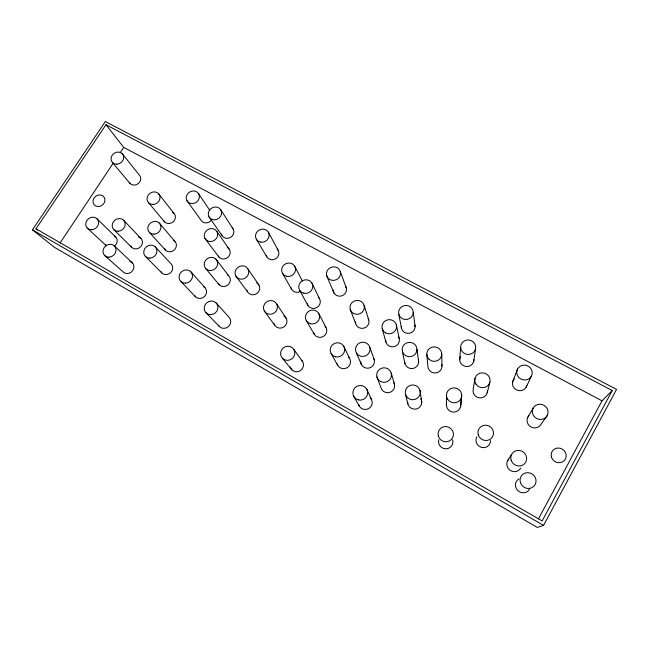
<?xml version="1.0" encoding="UTF-8"?>
<svg xmlns="http://www.w3.org/2000/svg" width="649" height="649" viewBox="0 0 649 649"><rect width="100%" height="100%" fill="white"/><g stroke="black" fill="none" stroke-linecap="round" stroke-linejoin="round"><path stroke-width="0.97" d="M446.398 405.09L446.471 395.346M459.695 359.765L460.603 347.288M460.547 406.874L461.52 397.22M460.749 405.057L461.731 395.282M473.721 361.404L475.522 348.992A7.569 7.261 8.7 0 0 466.014 340.222A7.569 7.261 8.7 0 0 462.964 352.423A7.569 7.261 8.7 0 0 475.522 348.992M474.987 378.391L473.21 389.149A7.236 6.969 19.3 0 0 479.481 397.886A7.236 6.969 19.3 0 0 487.423 390.893M487.237 392.702L489.914 382.139M512.613 381.937L517.61 368.875M526.169 387.185L531.361 376.209A7.804 7.399 18.9 0 0 524.157 365.111A7.804 7.399 18.9 0 0 517.926 376.331A7.804 7.399 18.9 0 0 531.361 376.209M543.538 525.398L616.55 389.408L105.341 121.533L32.45 229.827L54.459 247.334L537.372 527.467L543.538 525.398L32.45 229.827M538.459 518.843L602.021 400.814L612.242 390.544L105.974 124.738L35.987 228.797L37.545 230.046M612.242 390.544L542.15 520.944L35.987 228.797M527.848 417.169L533.194 408.034M507.615 460.636L511.696 454.251M60.049 243.01L113.096 163.329M120.357 152.426L123.708 147.396L105.974 124.738M547.196 415.644A7.966 7.545 26.2 0 1 533.551 415.685A7.966 7.545 26.2 0 1 539.83 404.222A7.966 7.545 26.2 0 1 547.196 415.644L540.974 424.357A7.48 7.098 27.7 0 1 530.16 426.466A7.48 7.098 27.7 0 1 528.959 415.685M123.708 147.396L602.021 400.814M104.53 255.398L123.067 271.866A6.466 5.833 -42.1 0 0 132.883 270.357A6.466 5.833 -42.1 0 0 129.816 261.474M87.209 228.075L106.468 245.833A6.393 5.711 -41 0 1 105.609 244.616M114.484 246.012L132.461 262.983M97.074 218.835L115.782 237.072M113.729 229.535L131.658 247.31M145.319 256.355L161.755 272.896M205.952 312.721L219.419 326.536M180.738 281.35L195.43 296.723M123.61 220.246L140.979 238.499M155.306 246.904L171.174 263.94A6.498 5.93 -40 0 1 169.965 273.229A6.498 5.93 -40 0 1 160.847 271.639M149.4 232.439L165.511 250.173M216.149 302.929L229.024 317.28A6.668 6.263 -41.1 0 1 227.945 326.966A6.668 6.263 -41.1 0 1 218.453 325.222M190.822 271.728L204.93 287.621M159.313 223.078L174.865 241.306M112.52 162.623L130.141 183.57M148.613 202.78L164.619 221.958M205.887 268.743L219.184 284.83M282.485 358.337L291.888 369.873M122.19 153.618L139.284 175.019A6.271 5.549 -35.9 0 1 138.026 183.756A6.271 5.549 -35.9 0 1 129.281 182.401M158.429 193.548L173.883 213.197M215.939 259.138L228.667 275.736M204.979 238.475L219.151 257.329M235.814 275.979L247.537 291.766M264.273 310.936L274.551 324.979M293.956 349.665A7.244 6.969 -38.4 0 1 287.507 360.365A7.244 6.969 -38.4 0 1 281.593 349.835A7.244 6.969 -38.4 0 1 293.956 349.665L302.685 361.696M186.904 200.63L200.922 220.035A6.425 5.841 -33.4 0 0 206.171 222.875A6.425 5.841 -33.4 0 0 211.744 219.678M216.936 231.62A6.896 6.312 -34.2 0 1 210.641 241.558A6.896 6.312 -34.2 0 1 205.319 232.001A6.896 6.312 -34.2 0 1 216.936 231.62L229.503 249.597M208.994 216.798L221.926 235.482M247.975 269.002A7.017 6.531 -34.3 0 1 241.639 279.192A7.017 6.531 -34.3 0 1 236.098 269.319A7.017 6.531 -34.3 0 1 247.975 269.002L259.016 285.179M198.675 193.881A6.79 6.125 -33.3 0 1 192.445 203.591A6.79 6.125 -33.3 0 1 187.269 194.335A6.79 6.125 -33.3 0 1 198.675 193.881L209.83 210.357M276.62 303.846A7.123 6.741 -34.4 0 1 270.244 314.27A7.123 6.741 -34.4 0 1 264.5 304.105A7.123 6.741 -34.4 0 1 276.62 303.846L286.201 318.294M220.879 209.984A6.847 6.239 -32.5 0 1 214.632 219.816A6.847 6.239 -32.5 0 1 209.319 210.406A6.847 6.239 -32.5 0 1 220.879 209.984L233.161 229.04M256.282 239.108L266.771 256.826M306.263 320.574L314.23 334.194M282.461 273.237L291.628 289.292M353.827 396.49L359.222 406.031M331.104 353.494L337.731 365.387M268.345 232.188L278.17 250.287M299.578 290.119L307.853 305.338M318.732 313.41L325.985 327.437M294.703 266.212L302.296 280.928M311.926 283.037L319.495 298.654M343.751 346.225L349.641 358.54M366.685 389.1L371.317 399.078M356.35 352.805L361.534 364.779M326.625 275.517L334.008 293.113M350.192 309.281L355.66 323.6M376.907 376.988L380.931 387.656A6.985 6.871 -6.8 0 0 390.365 392.191A6.985 6.871 -6.8 0 0 393.716 382.366M340.352 271.671A7.131 6.741 -22.1 0 1 331.582 280.222A7.131 6.741 -22.1 0 1 328.548 268.937A7.131 6.741 -22.1 0 1 340.352 271.671L346.315 287.961M369.889 347.507A7.334 7.131 -18.8 0 1 360.714 356.196A7.334 7.131 -18.8 0 1 357.745 344.213A7.334 7.131 -18.8 0 1 369.889 347.507L374.286 359.806M364.13 305.419A7.236 6.936 -18.8 0 1 355.271 314.132A7.236 6.936 -18.8 0 1 352.091 302.548A7.236 6.936 -18.8 0 1 364.13 305.419L368.802 319.981M391.233 373.11L394.414 384.021M382.212 328.654L385.879 341.999M405.511 394.292L407.872 404.035M396.352 324.768L399.2 338.356M402.412 351.474L404.927 363.61M398.843 314.4L401.544 328.556M420.008 390.398L421.777 402.185M416.991 349.438A7.423 7.204 -3.4 0 1 405.925 355.83A7.423 7.204 -3.4 0 1 405.795 343.353A7.423 7.204 -3.4 0 1 416.991 349.438L418.654 361.72M413.251 312.323A7.342 7.042 -7.7 0 1 402.315 318.643A7.342 7.042 -7.7 0 1 402.193 306.442A7.342 7.042 -7.7 0 1 413.251 312.323L415.117 326.625M426.774 354.167L427.869 366.198A7.058 6.847 6.3 0 0 435.95 372.932A7.058 6.847 6.3 0 0 441.693 364.3M441.766 354.005L441.969 366.077M420.787 398.705A7.082 6.969 11.9 0 1 416.601 408.951A7.082 6.969 11.9 0 1 407.621 402.234M398.494 336.75A6.904 6.693 -9.4 0 1 394.349 346.639A6.904 6.693 -9.4 0 1 385.644 340.271M283.848 315.958A6.717 6.393 -34.7 0 1 284.254 326.739A6.717 6.393 -34.7 0 1 273.943 323.421M227.28 247.407A6.514 6.011 -34.4 0 1 228.148 257.093A6.514 6.011 -34.4 0 1 218.21 256.079M490.579 440.484A7.39 7.131 32.2 0 1 481.582 447.429A7.39 7.131 32.2 0 1 476.828 436.842M348.57 357.161A6.871 6.693 -26.6 0 1 347.053 367.772A6.871 6.693 -26.6 0 1 337.066 363.773M256.72 282.915A6.62 6.206 -34.5 0 1 257.036 293.429A6.62 6.206 -34.5 0 1 246.944 290.249M172.666 212.296A6.385 5.76 -36.1 0 1 173.34 221.666A6.385 5.76 -36.1 0 1 163.718 220.749M345.657 286.42A6.725 6.401 -21.7 0 1 341.496 295.96A6.725 6.401 -21.7 0 1 333.164 289.908M300.568 291.442A6.66 6.295 -28.6 0 1 291.02 287.767M203.664 286.647A6.579 6.101 -39.8 0 1 204.459 296.536A6.579 6.101 -39.8 0 1 194.489 295.441M526.826 385.482A7.334 6.969 20.5 0 1 516.328 389.822A7.334 6.969 20.5 0 1 514.365 378.789M114.597 236.163A6.393 5.711 -41 0 1 115.092 245.582M301.647 360.325A6.831 6.595 -39.1 0 1 300 370.871A6.831 6.595 -39.1 0 1 290.225 366.888M529.576 489.168A7.658 7.277 39.8 0 1 517.837 490.595A7.658 7.277 39.8 0 1 518.908 478.905M452.669 439.811A7.285 7.115 34.1 0 1 445.863 448.832A7.285 7.115 34.1 0 1 438.708 439.771M277.18 249.029A6.571 6.125 -29.5 0 1 275.533 258.878A6.571 6.125 -29.5 0 1 266.179 255.341M414.857 324.906A6.912 6.66 -6.1 0 1 409.162 333.343A6.912 6.66 -6.1 0 1 401.293 326.836M520.782 468.067A7.561 7.22 36.5 0 1 509.895 470.152A7.561 7.22 36.5 0 1 508.743 459.127M370.214 397.65A6.977 6.904 -23.5 0 1 368.737 408.554A6.977 6.904 -23.5 0 1 358.54 404.368M232.212 227.807A6.474 5.946 -32.6 0 1 230.46 237.461A6.474 5.946 -32.6 0 1 221.366 234.029M138.342 237.023A6.417 5.776 -39.8 0 1 140.922 246.45A6.417 5.776 -39.8 0 1 130.773 246.085M324.938 326.098A6.782 6.522 -28.8 0 1 323.372 336.482A6.782 6.522 -28.8 0 1 313.589 332.613M460.457 403.232A7.196 7.001 20.6 0 1 453.724 412.115A7.196 7.001 20.6 0 1 446.609 403.272M368.129 318.399A6.823 6.571 -18 0 1 363.959 328.143A6.823 6.571 -18 0 1 355.441 321.904M473.916 359.627A7.123 6.847 10.8 0 1 465.138 366.352A7.123 6.847 10.8 0 1 460.571 356.333M227.385 274.77A6.579 6.109 -36.7 0 1 228.253 284.627A6.579 6.109 -36.7 0 1 218.226 283.548M418.394 359.96A6.993 6.806 -1 0 1 412.642 368.535A6.993 6.806 -1 0 1 404.676 361.85M373.637 358.167A6.904 6.741 -17.6 0 1 369.208 368.032A6.904 6.741 -17.6 0 1 360.706 361.396M318.464 297.339A6.717 6.393 -27.2 0 1 316.89 307.545A6.717 6.393 -27.2 0 1 307.22 303.797M173.632 240.373A6.449 5.865 -38 0 1 174.321 249.922A6.449 5.865 -38 0 1 164.603 248.94M551.52 457.245A7.666 7.22 33.3 0 0 564.273 460.595A7.666 7.22 33.3 0 0 560.265 448.281A7.666 7.22 33.3 0 0 551.52 457.245M98.461 206.585A6.287 5.541 -39 0 0 104.392 197.612A6.287 5.541 -39 0 0 94.024 198.026A6.287 5.541 -39 0 0 98.461 206.585M407.507 397.626A7.528 7.39 7.1 0 0 420.057 394.227A7.528 7.39 7.1 0 0 410.736 385.23A7.528 7.39 7.1 0 0 407.507 397.626M385.652 332.921A7.334 7.074 -10.9 0 0 396.604 326.601A7.334 7.074 -10.9 0 0 385.595 320.655A7.334 7.074 -10.9 0 0 385.652 332.921M149.887 258.132A6.879 6.222 -39.7 0 0 156.263 248.218A6.879 6.222 -39.7 0 0 144.824 248.567A6.879 6.222 -39.7 0 0 149.887 258.132M478.264 434.83A7.869 7.585 30.2 0 0 491.407 438.278A7.869 7.585 30.2 0 0 487.513 425.46A7.869 7.585 30.2 0 0 478.264 434.83M335.484 356.78A7.293 7.074 -26.8 0 0 344.457 347.937A7.293 7.074 -26.8 0 0 332.361 344.911A7.293 7.074 -26.8 0 0 335.484 356.78M153.099 204.459A6.75 6.036 -35.9 0 0 159.37 194.805A6.75 6.036 -35.9 0 0 148.118 195.252A6.75 6.036 -35.9 0 0 153.099 204.459M475.928 384.046A7.699 7.399 17.1 0 0 489.2 383.94A7.699 7.399 17.1 0 0 482.215 372.859A7.699 7.399 17.1 0 0 475.928 384.046M429.062 359.295A7.496 7.253 3.7 0 0 441.539 355.887A7.496 7.253 3.7 0 0 432.21 347.118A7.496 7.253 3.7 0 0 429.062 359.295M286.623 276.287A7.058 6.628 -28.6 0 0 295.36 267.81A7.058 6.628 -28.6 0 0 283.791 265.108A7.058 6.628 -28.6 0 0 286.623 276.287M185.411 283.183A6.969 6.409 -39.4 0 0 191.812 273.075A6.969 6.409 -39.4 0 0 180.146 273.383A6.969 6.409 -39.4 0 0 185.411 283.183M520.409 482.564A8.169 7.756 38.7 0 0 533.949 486.231A8.169 7.756 38.7 0 0 529.795 472.951A8.169 7.756 38.7 0 0 520.409 482.564M91.606 229.778A6.758 5.979 -40.7 0 0 97.975 220.108A6.758 5.979 -40.7 0 0 86.869 220.506A6.758 5.979 -40.7 0 0 91.606 229.778M438.359 436.12A7.747 7.569 31 0 0 451.306 439.551A7.747 7.569 31 0 0 447.607 426.815A7.747 7.569 31 0 0 438.359 436.12M260.338 242.053A6.952 6.433 -29.5 0 0 268.97 233.745A6.952 6.433 -29.5 0 0 257.645 231.182A6.952 6.433 -29.5 0 0 260.338 242.053M109 257.158A6.839 6.117 -41.7 0 0 115.408 247.318A6.839 6.117 -41.7 0 0 104.132 247.667A6.839 6.117 -41.7 0 0 109 257.158M116.877 164.213A6.62 5.8 -35.8 0 0 123.099 154.827A6.62 5.8 -35.8 0 0 112.123 155.338A6.62 5.8 -35.8 0 0 116.877 164.213M511.136 460.19A8.056 7.683 35.1 0 0 524.538 463.759A8.056 7.683 35.1 0 0 520.457 450.674A8.056 7.683 35.1 0 0 511.136 460.19M358.321 399.906A7.415 7.309 -24.7 0 0 367.415 390.868A7.415 7.309 -24.7 0 0 355.052 387.664A7.415 7.309 -24.7 0 0 358.321 399.906M210.73 314.635A7.066 6.587 -40.6 0 0 217.172 304.316A7.066 6.587 -40.6 0 0 205.279 304.568A7.066 6.587 -40.6 0 0 210.73 314.635M118.183 231.255A6.782 6.044 -39.5 0 0 124.535 221.528A6.782 6.044 -39.5 0 0 113.315 221.926A6.782 6.044 -39.5 0 0 118.183 231.255M447.583 399.094A7.65 7.431 17.6 0 0 460.798 399.021A7.65 7.431 17.6 0 0 453.935 387.875A7.65 7.431 17.6 0 0 447.583 399.094M380.387 381.409A7.423 7.277 -10.1 0 0 391.493 374.992A7.423 7.277 -10.1 0 0 380.346 368.794A7.423 7.277 -10.1 0 0 380.387 381.409M310.547 323.754A7.196 6.879 -28.8 0 0 319.413 315.073A7.196 6.879 -28.8 0 0 307.561 312.185A7.196 6.879 -28.8 0 0 310.547 323.754M303.805 293.226A7.115 6.741 -27.3 0 0 312.599 284.66A7.115 6.741 -27.3 0 0 300.885 281.893A7.115 6.741 -27.3 0 0 303.805 293.226M210.601 270.568A6.961 6.425 -36.4 0 0 216.944 260.476A6.961 6.425 -36.4 0 0 205.222 260.809A6.961 6.425 -36.4 0 0 210.601 270.568M153.935 234.175A6.823 6.149 -37.7 0 0 160.271 224.367A6.823 6.149 -37.7 0 0 148.897 224.765A6.823 6.149 -37.7 0 0 153.935 234.175"/></g></svg>
